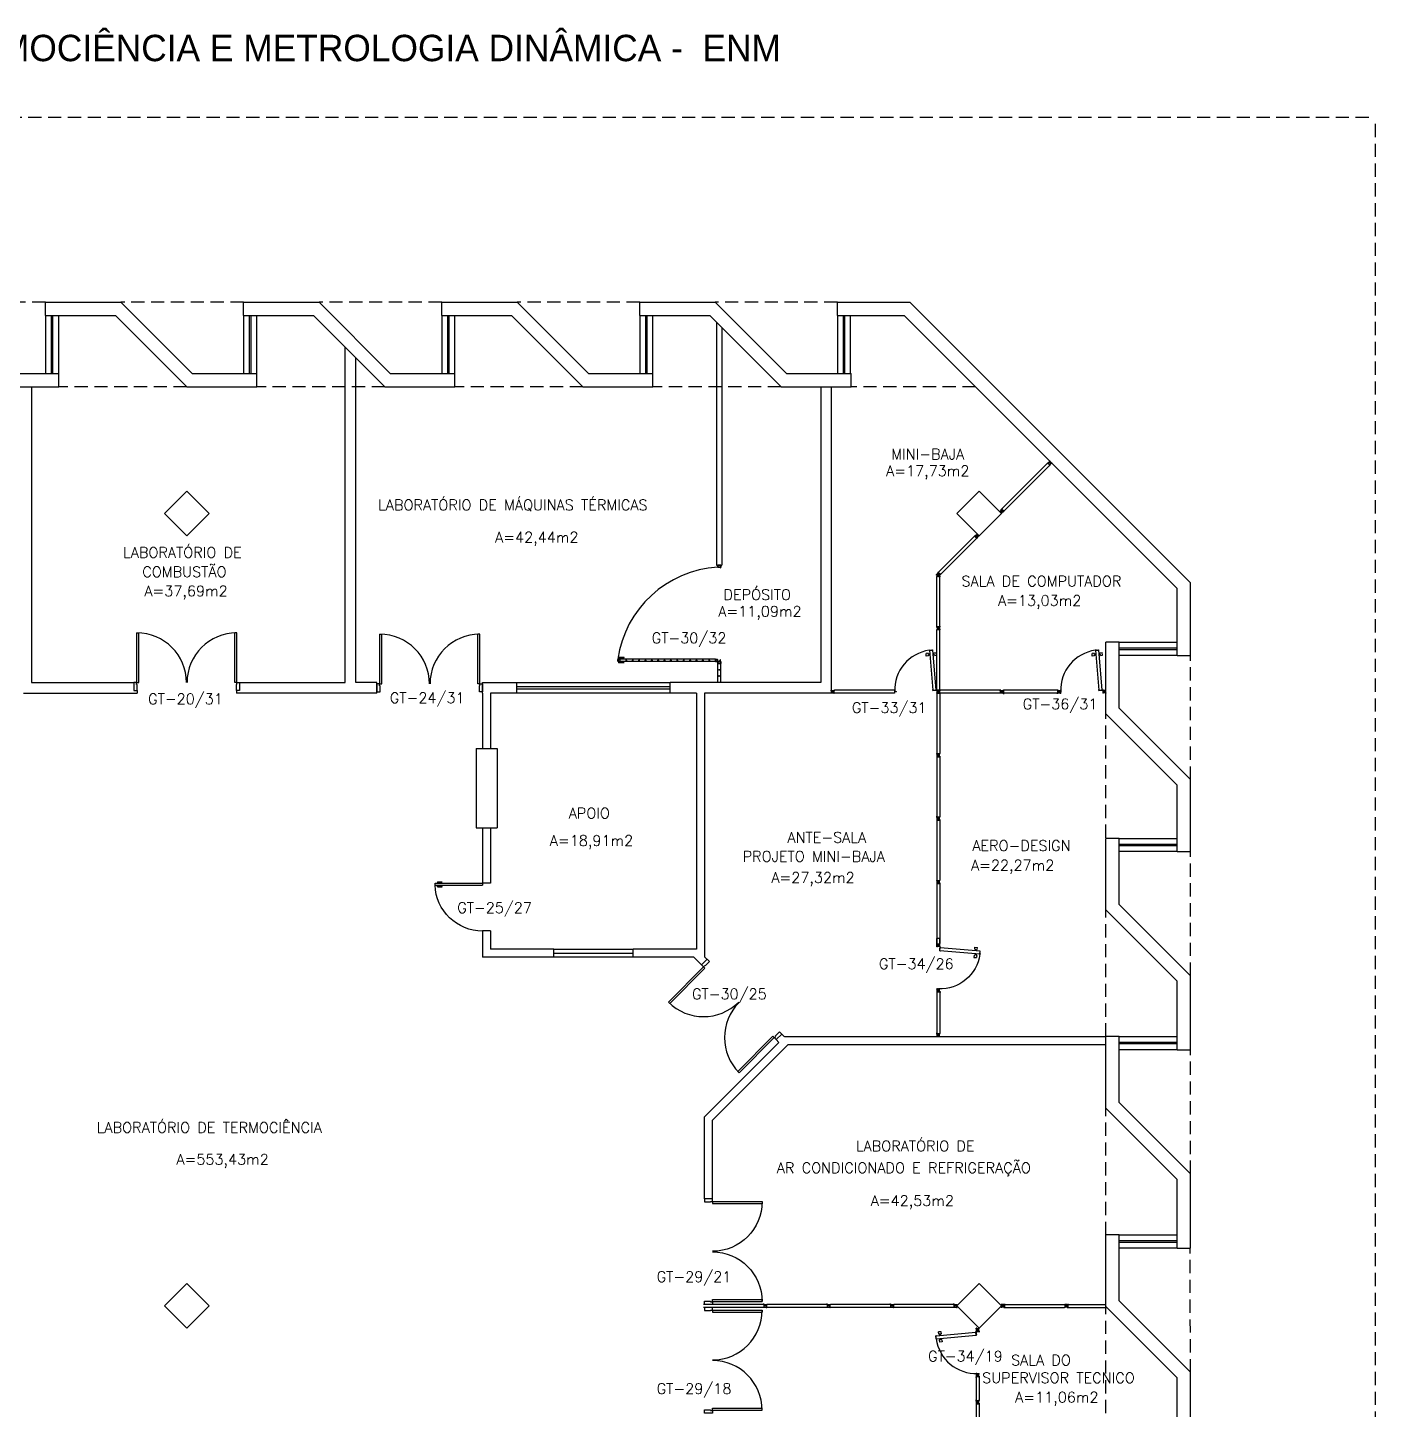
# Model space of a CAD drawing. Header units: centimetres. Extents: x -214 to 72, y 205 to 367.
# Drawn here: x 46.02 to 71.53, y 315.47 to 341.63 of the extents above; entities that cross this region are included whole.
import ezdxf

# ---------------------------------------------------------------- set-up
doc = ezdxf.new("R2010")
doc.units = ezdxf.units.CM
doc.header["$MEASUREMENT"] = 0
doc.linetypes.add('HIDDEN', pattern=[0.375, 0.25, -0.125])
doc.layers.get('0').update_dxf_attribs({"linetype": 'CONTINUOUS'})
for name, color, linetype in [('ALV', 2, 'CONTINUOUS'), ('AREA', 2, 'CONTINUOUS'), ('DIV', 2, 'CONTINUOUS'), ('ENDEREÇO NOVO', 2, 'CONTINUOUS'), ('ESQ', 1, 'CONTINUOUS'), ('esq-c', 1, 'CONTINUOUS'), ('ESTRUT', 3, 'CONTINUOUS'), ('MACANETA', 2, 'CONTINUOUS'), ('maçaneta', 1, 'CONTINUOUS'), ('mov', 1, 'CONTINUOUS'), ('PORTA', 1, 'CONTINUOUS'), ('porta-c', 1, 'CONTINUOUS'), ('porta-v', 2, 'CONTINUOUS'), ('PROJ', 1, 'HIDDEN'), ('PROJEÇÃO', 1, 'HIDDEN'), ('TEXTO', 2, 'CONTINUOUS'), ('USO', 2, 'CONTINUOUS')]:
    doc.layers.add(name, color=color, linetype=linetype)
doc.styles.add('UNB-100', font='simplex.shx', dxfattribs={"height": 0.2})

# ---------------------------------------------------------------- blocks, each defined once
blk = doc.blocks.new('PTDP')
at = {"color": 2}
for p, q in [((0.055, 1.015), (0.09, 1.015)), ((0.055, 0.075), (0.055, 1.015)), ((0.09, 0.075), (0.09, 1.015)), ((1.91, 0.075), (1.91, 1.015)), ((1.945, 1.015), (1.91, 1.015)), ((1.945, 0.075), (1.945, 1.015)), ((0.05, 0.075), (0, 0.075)), ((0, 0.075), (0, -0.075)), ((0.05, 0.04), (0.05, 0.075)), ((0.06, 0.04), (0.05, 0.04)), ((0.055, 0.075), (0.09, 0.075)), ((0.06, -0.075), (0.06, 0.04)), ((1.945, 0.075), (1.91, 0.075)), ((1.94, -0.075), (1.94, 0.04)), ((1.94, 0.04), (1.95, 0.04)), ((1.95, 0.04), (1.95, 0.075)), ((1.95, 0.075), (2, 0.075)), ((2, 0.075), (2, -0.075)), ((0, -0.075), (0.06, -0.075)), ((2, -0.075), (1.94, -0.075))]:
    blk.add_line(p, q, dxfattribs=at)
at = {"color": 1}
for centre, start, end in [((0.055, 0.075), 0, 90), ((1.945, 0.075), 90, 180)]:
    blk.add_arc(centre, 0.94, start, end, dxfattribs=at)
blk = doc.blocks.new('DOOR-90')
at = {"color": 1}
blk.add_arc((-0.02, 0), 0.9, 180, 268.0898, dxfattribs=at)
at = {"layer": 'MACANETA', "color": 1}
for p, q in [((-0.08, -0.855), (-0.08, -0.765)), ((-0.08, -0.765), (-0.075, -0.765)), ((-0.075, -0.855), (-0.075, -0.765)), ((0.01, -0.855), (0.01, -0.765)), ((0.015, -0.765), (0.01, -0.765)), ((0.015, -0.855), (0.015, -0.765)), ((-0.08, -0.855), (-0.053, -0.855)), ((-0.075, -0.835), (-0.053, -0.835)), ((-0.053, -0.828), (-0.05, -0.828)), ((-0.053, -0.863), (-0.053, -0.828)), ((-0.053, -0.863), (-0.05, -0.863)), ((-0.012, -0.828), (-0.015, -0.828)), ((-0.012, -0.863), (-0.015, -0.863)), ((-0.012, -0.863), (-0.012, -0.828)), ((0.01, -0.835), (-0.012, -0.835)), ((0.015, -0.855), (-0.012, -0.855))]:
    blk.add_line(p, q, dxfattribs=at)
at = {"layer": 'PORTA', "color": 2}
for p, q in [((-0.05, -0.9), (-0.05, 0)), ((-0.015, -0.9), (-0.015, 0)), ((-0.05, -0.9), (-0.015, -0.9))]:
    blk.add_line(p, q, dxfattribs=at)
at = {"layer": 'PORTA'}
blk.add_line((-0.015, 0), (-0.05, 0), dxfattribs=at)
blk = doc.blocks.new('DIV12')
for p, q in [((-0.005, 0), (0.005, 0)), ((0, -0.005), (0, 0.005)), ((0.024, 0.018), (0.028, 0.018)), ((0.024, 0.018), (0.024, 0.016)), ((0.024, 0.016), (0.028, 0.016)), ((0.028, 0.03), (0.043, 0.03)), ((0.028, 0.018), (0.028, 0.03)), ((0.028, -0.017), (0.028, 0.016)), ((0.03, 0.028), (1.169, 0.028)), ((0.03, -0.029), (0.03, 0.028)), ((0.043, 0.03), (0.043, 0.028)), ((0.024, -0.017), (0.028, -0.017)), ((0.024, -0.017), (0.024, -0.019)), ((0.024, -0.019), (0.028, -0.019)), ((0.028, -0.031), (0.028, -0.019)), ((0.028, -0.031), (0.043, -0.031)), ((0.03, -0.029), (1.169, -0.029)), ((0.043, -0.029), (0.043, -0.031))]:
    blk.add_line(p, q)
blk = doc.blocks.new('MTDIV')
for p, q in [((-0.0285, 0.0185), (-0.0285, 0.0285)), ((-0.0185, 0.0285), (-0.0285, 0.0285)), ((-0.0265, 0.0185), (-0.0285, 0.0185)), ((-0.0265, 0.0235), (-0.0265, 0.0265)), ((-0.0265, 0.0265), (-0.0185, 0.0265)), ((-0.0265, 0.0235), (0.0265, 0.0235)), ((-0.0215, 0.0235), (-0.0265, 0.0235)), ((-0.0265, 0.0185), (-0.0265, 0.0215)), ((-0.0265, 0.0215), (-0.0235, 0.0215)), ((-0.0235, 0.0215), (-0.0235, -0.0215)), ((-0.0215, 0.0235), (-0.0215, 0.0215)), ((-0.0215, 0.0215), (0.0215, 0.0215)), ((-0.0215, 0.0195), (0.0195, 0.0195)), ((-0.0215, 0.0195), (-0.0215, -0.0195)), ((-0.0185, 0.0265), (-0.0185, 0.0285)), ((-0.0049, 0), (0.0049, 0)), ((0, -0.0049), (0, 0.0049)), ((0.0195, 0.0095), (0.0115, 0.0095)), ((0.0115, 0.0095), (0.0115, 0.0075)), ((0.0215, 0.0075), (0.0115, 0.0075)), ((0.0135, 0.0075), (0.0135, 0.0055)), ((0.0215, 0.0055), (0.0135, 0.0055)), ((0.0185, 0.0265), (0.0185, 0.0285)), ((0.0185, 0.0285), (0.0285, 0.0285)), ((0.0185, 0.0265), (0.0265, 0.0265)), ((0.0195, 0.0195), (0.0195, 0.0095)), ((0.0215, 0.0235), (0.0215, 0.0075)), ((0.0215, 0.0235), (0.0265, 0.0235)), ((0.0215, 0.0055), (0.0215, -0.0055)), ((0.0235, 0.0215), (0.0235, -0.0215)), ((0.0265, 0.0215), (0.0235, 0.0215)), ((0.0265, 0.0235), (0.0265, 0.0265)), ((0.0265, 0.0185), (0.0265, 0.0215)), ((0.0265, 0.0185), (0.0285, 0.0185)), ((0.0285, 0.0185), (0.0285, 0.0285)), ((-0.0285, -0.0185), (-0.0285, -0.0285)), ((-0.0285, -0.0185), (-0.0265, -0.0185)), ((-0.0185, -0.0285), (-0.0285, -0.0285)), ((-0.0265, -0.0185), (-0.0265, -0.0215)), ((-0.0265, -0.0215), (-0.0235, -0.0215)), ((0.0265, -0.0235), (-0.0265, -0.0235)), ((-0.0265, -0.0235), (-0.0265, -0.0265)), ((-0.0215, -0.0235), (-0.0265, -0.0235)), ((-0.0185, -0.0265), (-0.0265, -0.0265)), ((-0.0215, -0.0195), (0.0195, -0.0195)), ((-0.0215, -0.0215), (0.0215, -0.0215)), ((-0.0215, -0.0215), (-0.0215, -0.0235)), ((-0.0185, -0.0265), (-0.0185, -0.0285)), ((0.0215, -0.0075), (0.0115, -0.0075)), ((0.0115, -0.0075), (0.0115, -0.0095)), ((0.0195, -0.0095), (0.0115, -0.0095)), ((0.0215, -0.0055), (0.0135, -0.0055)), ((0.0135, -0.0055), (0.0135, -0.0075)), ((0.0185, -0.0265), (0.0185, -0.0285)), ((0.0265, -0.0265), (0.0185, -0.0265)), ((0.0185, -0.0285), (0.0285, -0.0285)), ((0.0195, -0.0095), (0.0195, -0.0195)), ((0.0215, -0.0075), (0.0215, -0.0235)), ((0.0215, -0.0235), (0.0265, -0.0235)), ((0.0265, -0.0215), (0.0235, -0.0215)), ((0.0265, -0.0185), (0.0265, -0.0215)), ((0.0285, -0.0185), (0.0265, -0.0185)), ((0.0265, -0.0235), (0.0265, -0.0265)), ((0.0285, -0.0185), (0.0285, -0.0285))]:
    blk.add_line(p, q)
blk = doc.blocks.new('PLXD')
at = {"color": 2}
for p, q in [((-0.172, 0.786), (-0.161, 0.787)), ((-0.172, 0.786), (-0.171, 0.772)), ((-0.17, 0.784), (-0.114, 0.789)), ((-0.159, 0.792), (-0.161, 0.792)), ((-0.161, 0.792), (-0.161, 0.787)), ((-0.159, 0.792), (-0.159, 0.787)), ((-0.159, 0.787), (-0.126, 0.79)), ((-0.124, 0.795), (-0.126, 0.795)), ((-0.126, 0.795), (-0.126, 0.79)), ((-0.124, 0.795), (-0.124, 0.79)), ((-0.124, 0.79), (-0.112, 0.791)), ((-0.114, 0.789), (-0.046, 0.033)), ((-0.112, 0.791), (-0.11, 0.777)), ((-0.169, 0.772), (-0.171, 0.772)), ((-0.17, 0.784), (-0.103, 0.028)), ((-0.11, 0.777), (-0.112, 0.777)), ((-0.105, 0.026), (-0.106, 0.04)), ((-0.104, 0.04), (-0.106, 0.04)), ((-0.105, 0.026), (-0.093, 0.027)), ((-0.103, 0.028), (-0.046, 0.033)), ((-0.092, 0.022), (-0.093, 0.027)), ((-0.09, 0.022), (-0.092, 0.022)), ((-0.091, 0.027), (-0.058, 0.03)), ((-0.09, 0.022), (-0.091, 0.027)), ((-0.057, 0.025), (-0.058, 0.03)), ((-0.055, 0.025), (-0.057, 0.025)), ((-0.056, 0.03), (-0.044, 0.031)), ((-0.055, 0.025), (-0.056, 0.03)), ((-0.045, 0.045), (-0.047, 0.045)), ((-0.044, 0.031), (-0.045, 0.045)), ((-0.008, 0), (0.006, 0)), ((0, 0.007), (0, -0.006))]:
    blk.add_line(p, q, dxfattribs=at)
at = {"color": 1}
for p, q in [((-0.194, 0.727), (-0.233, 0.723)), ((-0.229, 0.673), (-0.233, 0.723)), ((-0.189, 0.677), (-0.229, 0.673)), ((-0.192, 0.712), (-0.194, 0.727)), ((-0.164, 0.714), (-0.192, 0.712)), ((-0.162, 0.694), (-0.19, 0.692)), ((-0.189, 0.677), (-0.19, 0.692)), ((-0.107, 0.719), (-0.079, 0.722)), ((-0.106, 0.7), (-0.077, 0.702)), ((-0.08, 0.737), (-0.041, 0.74)), ((-0.079, 0.722), (-0.08, 0.737)), ((-0.076, 0.687), (-0.077, 0.702)), ((-0.076, 0.687), (-0.036, 0.691)), ((-0.036, 0.691), (-0.041, 0.74))]:
    blk.add_line(p, q, dxfattribs=at)
blk.add_arc((-0.064, 0.029), 0.764, 98.125, 182.1419, dxfattribs=at)

msp = doc.modelspace()

# ---------------------------------------------------------------- linework, layer by layer
msp.add_line((59.139, 329.231), (59.079, 329.231))
at = {"layer": 'ALV'}
for p, q in [((46.354, 336.431), (47.782, 336.431)), ((46.354, 336.181), (46.354, 336.431)), ((49.132, 335.081), (47.782, 336.431)), ((50.104, 336.181), (50.104, 336.431)), ((50.104, 336.431), (51.532, 336.431)), ((52.882, 335.081), (51.532, 336.431)), ((53.854, 336.181), (53.854, 336.431)), ((53.854, 336.431), (55.282, 336.431)), ((56.632, 335.081), (55.282, 336.431)), ((57.604, 336.181), (57.604, 336.431)), ((57.604, 336.431), (59.032, 336.431)), ((60.382, 335.081), (59.032, 336.431)), ((61.344, 336.181), (61.344, 336.431)), ((61.344, 336.431), (62.716, 336.431)), ((68.029, 331.117), (62.716, 336.431)), ((46.354, 336.181), (47.679, 336.181)), ((49.029, 334.831), (47.679, 336.181)), ((50.104, 336.181), (51.429, 336.181)), ((52.779, 334.831), (51.429, 336.181)), ((53.854, 336.181), (55.179, 336.181)), ((56.529, 334.831), (55.179, 336.181)), ((57.604, 336.181), (58.929, 336.181)), ((60.279, 334.831), (58.929, 336.181)), ((61.344, 336.181), (62.612, 336.181)), ((61.344, 336.181), (61.344, 335.081)), ((61.459, 335.081), (61.459, 336.181)), ((61.479, 336.181), (61.479, 335.081)), ((61.594, 335.081), (61.594, 336.181)), ((67.779, 331.014), (62.612, 336.181)), ((59.059, 336.051), (59.059, 331.451)), ((59.159, 335.951), (59.159, 331.451)), ((52.029, 329.231), (52.029, 335.581)), ((52.229, 329.231), (52.229, 335.381)), ((45.382, 335.081), (46.604, 335.081)), ((46.604, 334.831), (46.604, 335.081)), ((49.132, 335.081), (50.354, 335.081)), ((50.354, 334.831), (50.354, 335.081)), ((52.882, 335.081), (54.104, 335.081)), ((54.104, 334.831), (54.104, 335.081)), ((56.632, 335.081), (57.854, 335.081)), ((57.854, 334.831), (57.854, 335.081)), ((60.382, 335.081), (61.604, 335.081)), ((61.604, 334.831), (61.604, 335.081)), ((45.279, 334.831), (46.604, 334.831)), ((46.091, 334.831), (46.091, 329.231)), ((49.029, 334.831), (50.354, 334.831)), ((52.779, 334.831), (54.104, 334.831)), ((56.529, 334.831), (57.854, 334.831)), ((60.279, 334.831), (61.604, 334.831)), ((59.059, 331.451), (59.159, 331.451)), ((67.779, 329.744), (67.779, 331.014)), ((68.029, 329.744), (68.029, 331.117)), ((66.679, 329.995), (66.429, 329.995)), ((66.679, 328.744), (66.679, 329.995)), ((67.779, 329.744), (68.029, 329.744)), ((46.091, 329.231), (48.029, 329.231)), ((48.089, 329.081), (48.089, 329.031)), ((49.969, 329.081), (49.969, 329.031)), ((50.029, 329.231), (52.029, 329.231)), ((52.629, 329.231), (52.229, 329.231)), ((52.629, 329.031), (52.629, 329.231)), ((54.629, 329.031), (54.629, 329.231)), ((54.629, 329.231), (55.279, 329.231)), ((55.279, 329.031), (55.279, 329.231)), ((58.179, 329.031), (58.179, 329.231)), ((45.941, 329.031), (48.089, 329.031)), ((52.629, 329.031), (49.969, 329.031)), ((54.629, 329.031), (54.629, 327.981)), ((55.279, 329.031), (54.779, 329.031)), ((54.779, 329.031), (54.779, 327.981)), ((58.679, 329.031), (58.179, 329.031)), ((58.679, 329.031), (58.679, 327.981)), ((58.829, 329.031), (58.829, 327.981)), ((66.429, 328.641), (67.779, 327.291)), ((66.679, 328.744), (68.029, 327.394)), ((54.504, 327.981), (54.904, 327.981)), ((54.504, 327.981), (54.504, 326.481)), ((54.904, 327.981), (54.904, 326.481)), ((58.679, 327.981), (58.679, 325.431)), ((58.829, 327.981), (58.829, 325.431)), ((67.779, 326.03), (67.779, 327.291)), ((68.029, 326.03), (68.029, 327.394)), ((54.504, 326.481), (54.904, 326.481)), ((54.629, 326.481), (54.629, 325.431)), ((54.779, 326.481), (54.779, 325.431)), ((66.679, 326.281), (66.429, 326.281)), ((66.429, 324.927), (66.429, 326.281)), ((66.679, 326.28), (66.429, 326.28)), ((66.679, 325.03), (66.679, 326.281)), ((67.779, 326.03), (68.029, 326.03)), ((54.779, 325.431), (54.629, 325.431)), ((66.429, 324.927), (67.779, 323.577)), ((66.679, 325.03), (68.029, 323.68)), ((54.779, 324.531), (54.629, 324.531)), ((54.629, 324.531), (54.629, 324.031)), ((54.779, 324.531), (54.779, 324.181)), ((58.679, 324.531), (58.679, 324.181)), ((58.829, 324.531), (58.829, 324.031)), ((55.979, 324.181), (54.779, 324.181)), ((55.979, 324.031), (55.979, 324.181)), ((58.679, 324.181), (57.479, 324.181)), ((57.479, 324.031), (57.479, 324.181)), ((55.979, 324.031), (54.629, 324.031)), ((58.626, 324.031), (57.479, 324.031)), ((58.772, 323.885), (58.626, 324.031)), ((58.878, 323.991), (58.829, 324.04)), ((67.779, 322.28), (67.779, 323.577)), ((68.029, 322.28), (68.029, 323.68)), ((60.293, 322.577), (60.186, 322.471)), ((60.344, 322.525), (60.293, 322.577)), ((60.344, 322.525), (60.349, 322.53)), ((60.349, 322.53), (66.429, 322.53)), ((66.679, 322.53), (66.429, 322.53)), ((66.429, 321.176), (66.429, 322.53)), ((66.679, 322.53), (66.429, 322.53)), ((66.679, 321.28), (66.679, 322.53)), ((58.83, 321.011), (60.238, 322.419)), ((58.98, 320.949), (60.411, 322.38)), ((60.186, 322.471), (60.238, 322.419)), ((60.411, 322.38), (66.429, 322.38)), ((67.779, 322.28), (68.029, 322.28)), ((66.679, 321.28), (68.029, 319.93)), ((58.83, 319.459), (58.83, 321.011)), ((58.98, 319.459), (58.98, 320.949)), ((66.429, 321.176), (67.779, 319.826)), ((68.029, 318.525), (68.029, 319.93)), ((67.779, 318.525), (67.779, 319.826)), ((66.679, 318.775), (66.429, 318.775)), ((66.429, 317.421), (66.429, 318.775)), ((66.679, 318.775), (66.429, 318.775)), ((66.679, 317.525), (66.679, 318.775)), ((67.779, 318.525), (68.029, 318.525)), ((67.783, 318.525), (68.021, 318.525)), ((66.429, 317.421), (67.779, 316.071)), ((66.679, 317.525), (68.029, 316.175)), ((67.779, 314.775), (67.779, 316.071)), ((68.029, 314.775), (68.029, 316.175))]:
    msp.add_line(p, q, dxfattribs=at)
for points in [[(61.029, 334.831), (61.029, 329.231), (58.179, 329.231)], [(61.229, 334.831), (61.229, 329.031), (58.829, 329.031)], [(58.679, 325.431), (58.679, 324.531)], [(58.829, 325.431), (58.829, 324.531)]]:
    msp.add_lwpolyline(points, dxfattribs=at)
at = {"layer": 'DIV'}
for p, q in [((64.454, 332.513), (65.325, 333.384)), ((64.495, 332.472), (65.366, 333.344)), ((65.325, 333.387), (65.315, 333.377)), ((65.315, 333.377), (65.317, 333.375)), ((65.334, 333.378), (65.325, 333.387)), ((65.366, 333.344), (65.325, 333.384)), ((65.337, 333.382), (65.334, 333.378)), ((65.339, 333.38), (65.335, 333.377)), ((65.359, 333.354), (65.335, 333.377)), ((65.337, 333.382), (65.339, 333.38)), ((65.357, 333.335), (65.358, 333.333)), ((65.369, 333.344), (65.358, 333.333)), ((65.362, 333.357), (65.359, 333.354)), ((65.364, 333.356), (65.36, 333.352)), ((65.369, 333.344), (65.36, 333.352)), ((65.362, 333.357), (65.364, 333.356)), ((65.364, 333.382), (65.371, 333.389)), ((65.371, 333.382), (65.364, 333.389)), ((64.456, 332.467), (64.449, 332.475)), ((64.449, 332.467), (64.456, 332.475)), ((64.451, 332.513), (64.462, 332.523)), ((64.46, 332.504), (64.451, 332.513)), ((64.495, 332.472), (64.454, 332.513)), ((64.456, 332.501), (64.46, 332.504)), ((64.456, 332.501), (64.458, 332.499)), ((64.458, 332.499), (64.461, 332.503)), ((64.485, 332.48), (64.461, 332.503)), ((64.462, 332.523), (64.463, 332.522)), ((64.481, 332.476), (64.485, 332.48)), ((64.481, 332.476), (64.483, 332.475)), ((64.483, 332.475), (64.486, 332.478)), ((64.495, 332.47), (64.486, 332.478)), ((64.495, 332.47), (64.505, 332.48)), ((64.503, 332.481), (64.505, 332.48)), ((63.947, 332.005), (63.255, 331.313)), ((63.987, 331.965), (63.295, 331.273)), ((63.947, 332.008), (63.937, 331.998)), ((63.937, 331.998), (63.938, 331.997)), ((63.955, 332), (63.947, 332.008)), ((63.987, 331.965), (63.947, 332.005)), ((63.959, 332.003), (63.955, 332)), ((63.96, 332.002), (63.957, 331.998)), ((63.98, 331.975), (63.957, 331.998)), ((63.959, 332.003), (63.96, 332.002)), ((63.978, 331.956), (63.98, 331.955)), ((63.984, 331.978), (63.98, 331.975)), ((63.99, 331.965), (63.98, 331.955)), ((63.985, 331.977), (63.981, 331.973)), ((63.99, 331.965), (63.981, 331.973)), ((63.984, 331.978), (63.985, 331.977)), ((63.992, 332.003), (63.985, 332.01)), ((63.992, 332.01), (63.985, 332.003)), ((63.225, 331.243), (63.225, 331.229)), ((63.237, 331.243), (63.225, 331.243)), ((63.225, 331.229), (63.227, 331.229)), ((63.229, 330.288), (63.227, 331.241)), ((63.284, 331.241), (63.227, 331.241)), ((63.237, 331.248), (63.237, 331.243)), ((63.237, 331.248), (63.239, 331.248)), ((63.237, 331.245), (63.237, 331.243)), ((63.239, 331.248), (63.239, 331.243)), ((63.272, 331.243), (63.239, 331.243)), ((63.257, 331.275), (63.25, 331.268)), ((63.257, 331.268), (63.25, 331.275)), ((63.261, 331.272), (63.251, 331.272)), ((63.252, 331.313), (63.262, 331.324)), ((63.261, 331.305), (63.252, 331.313)), ((63.295, 331.273), (63.255, 331.313)), ((63.256, 331.267), (63.256, 331.277)), ((63.257, 331.301), (63.261, 331.305)), ((63.257, 331.301), (63.258, 331.3)), ((63.258, 331.3), (63.262, 331.303)), ((63.262, 331.324), (63.264, 331.322)), ((63.285, 331.28), (63.262, 331.303)), ((63.272, 331.248), (63.272, 331.243)), ((63.272, 331.248), (63.274, 331.248)), ((63.274, 331.248), (63.274, 331.243)), ((63.286, 331.243), (63.274, 331.243)), ((63.282, 331.277), (63.285, 331.28)), ((63.282, 331.277), (63.283, 331.275)), ((63.283, 331.275), (63.287, 331.279)), ((63.286, 330.288), (63.284, 331.241)), ((63.284, 331.229), (63.286, 331.229)), ((63.286, 331.243), (63.286, 331.229)), ((63.295, 331.27), (63.287, 331.279)), ((63.295, 331.27), (63.305, 331.28)), ((63.304, 331.282), (63.305, 331.28)), ((63.227, 330.3), (63.229, 330.3)), ((63.227, 330.286), (63.227, 330.3)), ((63.239, 330.286), (63.227, 330.286)), ((63.286, 330.288), (63.229, 330.288)), ((63.239, 330.281), (63.239, 330.286)), ((63.239, 330.281), (63.241, 330.281)), ((63.241, 330.281), (63.241, 330.286)), ((63.274, 330.286), (63.241, 330.286)), ((63.262, 330.257), (63.252, 330.257)), ((63.257, 330.252), (63.257, 330.262)), ((63.274, 330.281), (63.274, 330.286)), ((63.274, 330.281), (63.276, 330.281)), ((63.276, 330.281), (63.276, 330.286)), ((63.288, 330.286), (63.276, 330.286)), ((63.286, 330.3), (63.288, 330.3)), ((63.288, 330.286), (63.288, 330.3)), ((66.429, 328.641), (66.429, 329.995)), ((64.481, 329.075), (64.486, 329.075)), ((64.481, 329.073), (64.481, 329.075)), ((64.481, 329.073), (64.486, 329.073)), ((64.486, 329.087), (64.5, 329.087)), ((64.486, 329.087), (64.486, 329.075)), ((64.486, 329.073), (64.486, 329.04)), ((65.514, 329.085), (64.488, 329.085)), ((64.488, 329.085), (64.488, 329.028)), ((64.5, 329.085), (64.5, 329.087)), ((65.501, 329.085), (65.501, 329.087)), ((65.516, 329.087), (65.501, 329.087)), ((65.514, 329.085), (65.514, 329.028)), ((65.516, 329.087), (65.516, 329.075)), ((65.521, 329.075), (65.516, 329.075)), ((65.516, 329.073), (65.516, 329.04)), ((65.521, 329.073), (65.516, 329.073)), ((65.521, 329.073), (65.521, 329.075)), ((65.549, 329.057), (65.539, 329.057)), ((65.544, 329.062), (65.544, 329.052)), ((64.481, 329.04), (64.486, 329.04)), ((64.481, 329.038), (64.481, 329.04)), ((64.481, 329.038), (64.486, 329.038)), ((64.486, 329.038), (64.486, 329.026)), ((64.486, 329.026), (64.5, 329.026)), ((65.514, 329.028), (64.488, 329.028)), ((64.5, 329.026), (64.5, 329.028)), ((65.501, 329.026), (65.501, 329.028)), ((65.516, 329.026), (65.501, 329.026)), ((65.521, 329.04), (65.516, 329.04)), ((65.516, 329.038), (65.516, 329.026)), ((65.521, 329.038), (65.516, 329.038)), ((65.521, 329.038), (65.521, 329.04)), ((63.227, 326.686), (63.227, 326.7)), ((63.229, 326.7), (63.227, 326.7)), ((63.288, 326.7), (63.286, 326.7)), ((63.288, 326.686), (63.288, 326.7)), ((63.227, 326.686), (63.239, 326.686)), ((63.229, 326.688), (63.286, 326.688)), ((63.239, 326.681), (63.239, 326.686)), ((63.241, 326.681), (63.239, 326.681)), ((63.241, 326.681), (63.241, 326.686)), ((63.241, 326.686), (63.274, 326.686)), ((63.252, 326.657), (63.262, 326.657)), ((63.257, 326.662), (63.257, 326.652)), ((63.274, 326.681), (63.274, 326.686)), ((63.276, 326.681), (63.274, 326.681)), ((63.276, 326.681), (63.276, 326.686)), ((63.276, 326.686), (63.288, 326.686)), ((63.229, 324.229), (63.229, 324.386)), ((63.286, 324.386), (63.229, 324.386)), ((63.286, 324.229), (63.286, 324.386)), ((63.227, 323.378), (63.227, 323.363)), ((63.227, 323.378), (63.239, 323.378)), ((63.229, 323.363), (63.227, 323.363)), ((63.229, 323.376), (63.229, 322.589)), ((63.229, 323.376), (63.286, 323.376)), ((63.239, 323.383), (63.239, 323.378)), ((63.241, 323.383), (63.239, 323.383)), ((63.241, 323.383), (63.241, 323.378)), ((63.241, 323.378), (63.274, 323.378)), ((63.252, 323.406), (63.262, 323.406)), ((63.257, 323.411), (63.257, 323.401)), ((63.274, 323.383), (63.274, 323.378)), ((63.276, 323.383), (63.274, 323.383)), ((63.276, 323.383), (63.276, 323.378)), ((63.276, 323.378), (63.288, 323.378)), ((63.286, 323.376), (63.286, 322.589)), ((63.288, 323.363), (63.286, 323.363)), ((63.288, 323.378), (63.288, 323.363)), ((63.229, 322.601), (63.227, 322.601)), ((63.227, 322.587), (63.227, 322.601)), ((63.227, 322.587), (63.239, 322.587)), ((63.229, 322.589), (63.286, 322.589)), ((63.239, 322.582), (63.239, 322.587)), ((63.241, 322.582), (63.239, 322.582)), ((63.241, 322.587), (63.274, 322.587)), ((63.241, 322.582), (63.241, 322.587)), ((63.252, 322.558), (63.262, 322.558)), ((63.257, 322.563), (63.257, 322.553)), ((63.274, 322.582), (63.274, 322.587)), ((63.276, 322.582), (63.274, 322.582)), ((63.276, 322.587), (63.288, 322.587)), ((63.276, 322.582), (63.276, 322.587)), ((63.288, 322.601), (63.286, 322.601)), ((63.288, 322.587), (63.288, 322.601)), ((65.671, 317.431), (65.681, 317.431)), ((65.676, 317.436), (65.676, 317.426)), ((65.7, 317.449), (65.705, 317.449)), ((65.7, 317.447), (65.7, 317.449)), ((65.7, 317.447), (65.705, 317.447)), ((65.7, 317.414), (65.705, 317.414)), ((65.7, 317.412), (65.7, 317.414)), ((65.7, 317.412), (65.705, 317.412)), ((65.705, 317.461), (65.719, 317.461)), ((65.705, 317.461), (65.705, 317.449)), ((65.705, 317.447), (65.705, 317.414)), ((65.705, 317.412), (65.705, 317.4)), ((65.705, 317.4), (65.719, 317.4)), ((65.707, 317.459), (66.429, 317.459)), ((65.707, 317.459), (65.707, 317.402)), ((65.707, 317.402), (66.448, 317.402)), ((65.719, 317.459), (65.719, 317.461)), ((65.719, 317.4), (65.719, 317.402)), ((63.97, 316.95), (63.97, 316.935)), ((63.97, 316.95), (63.982, 316.95)), ((63.972, 316.935), (63.97, 316.935)), ((63.972, 316.948), (63.972, 316.873)), ((63.972, 316.948), (64.029, 316.948)), ((63.982, 316.955), (63.982, 316.95)), ((63.984, 316.955), (63.982, 316.955)), ((63.984, 316.955), (63.984, 316.95)), ((63.984, 316.95), (64.017, 316.95)), ((63.996, 316.978), (64.006, 316.978)), ((64.001, 316.973), (64.001, 316.983)), ((64.017, 316.955), (64.017, 316.95)), ((64.019, 316.955), (64.017, 316.955)), ((64.019, 316.955), (64.019, 316.95)), ((64.019, 316.95), (64.031, 316.95)), ((64.029, 316.948), (64.029, 316.935)), ((64.031, 316.935), (64.029, 316.935)), ((64.031, 316.95), (64.031, 316.935)), ((63.97, 316.092), (63.97, 316.078)), ((63.97, 316.092), (63.982, 316.092)), ((63.97, 316.078), (63.972, 316.078)), ((63.972, 316.078), (63.972, 316.09)), ((64.029, 316.09), (63.972, 316.09)), ((63.972, 316.09), (63.972, 315.64)), ((63.982, 316.097), (63.982, 316.092)), ((63.982, 316.097), (63.984, 316.097)), ((63.984, 316.097), (63.984, 316.092)), ((64.017, 316.092), (63.984, 316.092)), ((64.006, 316.121), (63.995, 316.121)), ((64.001, 316.116), (64.001, 316.126)), ((64.017, 316.097), (64.017, 316.092)), ((64.017, 316.097), (64.019, 316.097)), ((64.019, 316.097), (64.019, 316.092)), ((64.031, 316.092), (64.019, 316.092)), ((64.029, 316.078), (64.029, 316.09)), ((64.029, 316.09), (64.029, 315.64)), ((64.029, 316.078), (64.031, 316.078)), ((64.031, 316.092), (64.031, 316.078)), ((63.972, 315.652), (63.97, 315.652)), ((63.97, 315.638), (63.97, 315.652)), ((63.97, 315.638), (63.982, 315.638)), ((63.972, 315.652), (63.972, 315.64)), ((63.972, 315.64), (64.029, 315.64)), ((63.982, 315.633), (63.982, 315.638)), ((63.984, 315.633), (63.982, 315.633)), ((63.984, 315.638), (64.017, 315.638)), ((63.984, 315.633), (63.984, 315.638)), ((63.995, 315.609), (64.005, 315.609)), ((64, 315.614), (64, 315.604)), ((64.017, 315.633), (64.017, 315.638)), ((64.019, 315.633), (64.017, 315.633)), ((64.019, 315.638), (64.031, 315.638)), ((64.019, 315.633), (64.019, 315.638)), ((64.031, 315.652), (64.029, 315.652)), ((64.029, 315.652), (64.029, 315.64)), ((64.031, 315.638), (64.031, 315.652))]:
    msp.add_line(p, q, dxfattribs=at)
msp.add_lwpolyline([(64.029, 317.007), (64.453, 317.431), (64.029, 317.855), (63.605, 317.431)], close=True, dxfattribs=at)
at = {"layer": 'ESQ'}
for p, q in [((46.354, 336.181), (46.354, 335.081)), ((46.469, 335.081), (46.469, 336.181)), ((46.489, 336.181), (46.489, 335.081)), ((46.604, 335.081), (46.604, 336.181)), ((50.104, 336.181), (50.104, 335.081)), ((50.219, 335.081), (50.219, 336.181)), ((50.239, 336.181), (50.239, 335.081)), ((50.354, 335.081), (50.354, 336.181)), ((53.854, 336.181), (53.854, 335.081)), ((53.969, 335.081), (53.969, 336.181)), ((53.989, 336.181), (53.989, 335.081)), ((54.104, 335.081), (54.104, 336.181)), ((57.604, 336.181), (57.604, 335.081)), ((57.719, 335.081), (57.719, 336.181)), ((57.739, 336.181), (57.739, 335.081)), ((57.854, 335.081), (57.854, 336.181)), ((66.679, 329.994), (67.779, 329.994)), ((67.779, 329.879), (66.679, 329.879)), ((66.679, 329.859), (67.779, 329.859)), ((67.779, 329.744), (66.679, 329.744)), ((55.279, 329.231), (58.179, 329.231)), ((55.279, 329.156), (58.179, 329.156)), ((58.179, 329.106), (55.279, 329.106)), ((58.179, 329.031), (55.279, 329.031)), ((66.679, 326.28), (67.779, 326.28)), ((67.779, 326.165), (66.679, 326.165)), ((66.679, 326.145), (67.779, 326.145)), ((67.779, 326.03), (66.679, 326.03)), ((55.979, 324.181), (57.479, 324.181)), ((55.979, 324.106), (57.479, 324.106)), ((57.479, 324.031), (55.979, 324.031)), ((66.679, 322.53), (67.779, 322.53)), ((67.779, 322.415), (66.679, 322.415)), ((66.679, 322.395), (67.779, 322.395)), ((67.779, 322.28), (66.679, 322.28)), ((66.679, 318.775), (67.779, 318.775)), ((67.779, 318.66), (66.679, 318.66)), ((66.679, 318.64), (67.779, 318.64)), ((67.779, 318.525), (66.679, 318.525))]:
    msp.add_line(p, q, dxfattribs=at)
at = {"layer": 'esq-c'}
for p, q in [((59.079, 331.448), (59.079, 331.413)), ((59.08, 331.413), (59.08, 331.448)), ((59.137, 331.451), (59.081, 331.451)), ((59.081, 331.449), (59.137, 331.449)), ((59.081, 331.412), (59.127, 331.412)), ((59.127, 331.411), (59.081, 331.411)), ((59.127, 331.401), (59.127, 331.41)), ((59.129, 331.41), (59.129, 331.401)), ((59.13, 331.41), (59.13, 331.401)), ((59.131, 331.412), (59.137, 331.412)), ((59.137, 331.411), (59.131, 331.411)), ((59.137, 331.413), (59.137, 331.448)), ((59.139, 331.448), (59.139, 331.413)), ((57.19, 329.634), (57.19, 329.669)), ((57.192, 329.669), (57.192, 329.634)), ((57.228, 329.672), (57.193, 329.672)), ((57.193, 329.67), (57.228, 329.67)), ((57.193, 329.633), (57.228, 329.633)), ((57.228, 329.632), (57.193, 329.632)), ((57.229, 329.669), (57.229, 329.634)), ((57.23, 329.634), (57.23, 329.669)), ((59.038, 329.634), (59.038, 329.669)), ((59.04, 329.672), (59.076, 329.672)), ((59.076, 329.67), (59.04, 329.67)), ((59.04, 329.669), (59.04, 329.634)), ((59.076, 329.633), (59.04, 329.633)), ((59.04, 329.632), (59.076, 329.632)), ((59.077, 329.669), (59.077, 329.634)), ((59.078, 329.634), (59.078, 329.669)), ((59.079, 329.593), (59.079, 329.628)), ((59.08, 329.628), (59.08, 329.593)), ((59.118, 329.631), (59.081, 329.631)), ((59.081, 329.629), (59.118, 329.629)), ((59.081, 329.592), (59.137, 329.592)), ((59.137, 329.591), (59.081, 329.591)), ((59.081, 329.591), (59.137, 329.591)), ((59.119, 329.631), (59.119, 329.648)), ((59.12, 329.631), (59.12, 329.648)), ((59.127, 329.65), (59.121, 329.65)), ((59.127, 329.648), (59.121, 329.648)), ((59.127, 329.659), (59.127, 329.651)), ((59.129, 329.631), (59.129, 329.659)), ((59.13, 329.631), (59.13, 329.659)), ((59.137, 329.631), (59.131, 329.631)), ((59.131, 329.629), (59.137, 329.629)), ((59.137, 329.628), (59.137, 329.593)), ((59.139, 329.593), (59.139, 329.628))]:
    msp.add_line(p, q, dxfattribs=at)
for centre, radius, start, end in [((59.081, 331.448), 0.00225, 90, 180), ((59.081, 331.413), 0.00225, 180, 270), ((59.081, 331.448), 0.00075, 90, 180), ((59.081, 331.413), 0.00075, 180, 270), ((59.127, 331.41), 0.00225, 0, 90), ((59.127, 331.41), 0.00075, 0, 90), ((59.129, 331.401), 0.0015, 180, 0), ((59.131, 331.41), 0.00225, 90, 180), ((59.131, 331.41), 0.00075, 90, 180), ((59.137, 331.448), 0.00225, 360, 90), ((59.137, 331.448), 0.00075, 0, 90), ((59.137, 331.413), 0.00225, 270, 0), ((59.137, 331.413), 0.00075, 270, 360), ((57.193, 329.669), 0.00225, 90, 180), ((57.193, 329.634), 0.00225, 180, 270), ((57.193, 329.669), 0.00075, 90, 180), ((57.193, 329.634), 0.00075, 180, 270), ((57.228, 329.669), 0.00225, 360, 90), ((57.228, 329.669), 0.00075, 0, 90), ((57.228, 329.634), 0.00225, 270, 0), ((57.228, 329.634), 0.00075, 270, 360), ((59.04, 329.669), 0.00225, 90, 180), ((59.04, 329.634), 0.00225, 180, 270), ((59.04, 329.669), 0.00075, 90, 180), ((59.04, 329.634), 0.00075, 180, 270), ((59.076, 329.669), 0.00225, 360, 90), ((59.076, 329.669), 0.00075, 0, 90), ((59.076, 329.634), 0.00075, 270, 360), ((59.076, 329.634), 0.00225, 270, 0), ((59.081, 329.628), 0.00225, 90, 180), ((59.081, 329.593), 0.00225, 180, 270), ((59.081, 329.591), 0.00225, 180, 270), ((59.081, 329.628), 0.00075, 90, 180), ((59.081, 329.593), 0.00075, 180, 270), ((59.081, 329.591), 0.00075, 180, 270), ((59.118, 329.631), 0.00075, 270, 360), ((59.118, 329.631), 0.00225, 270, 360), ((59.121, 329.648), 0.00225, 90, 180), ((59.121, 329.648), 0.00075, 90, 180), ((59.129, 329.659), 0.0015, 360, 180), ((59.127, 329.651), 0.00225, 270, 360), ((59.127, 329.651), 0.00075, 270, 360), ((59.131, 329.631), 0.00225, 180.0025, 270), ((59.131, 329.631), 0.00075, 180, 270), ((59.137, 329.628), 0.00225, 360, 90), ((59.137, 329.628), 0.00075, 0, 90), ((59.137, 329.593), 0.00225, 270, 0), ((59.137, 329.593), 0.00075, 270, 360), ((59.137, 329.591), 0.00225, 270, 0), ((59.137, 329.591), 0.00075, 270, 360)]:
    msp.add_arc(centre, radius, start, end, dxfattribs=at)
at = {"layer": 'ESTRUT'}
for points in [[(49.029, 332.007), (49.453, 332.431), (49.029, 332.855), (48.605, 332.431)], [(64.029, 332.007), (64.453, 332.431), (64.029, 332.855), (63.605, 332.431)], [(49.029, 317.007), (49.453, 317.431), (49.029, 317.855), (48.605, 317.431)]]:
    msp.add_lwpolyline(points, close=True, dxfattribs=at)
at = {"layer": 'maçaneta'}
for p, q in [((57.21, 329.702), (57.2, 329.692)), ((57.2, 329.672), (57.2, 329.692)), ((57.2, 329.632), (57.2, 329.612)), ((57.21, 329.602), (57.2, 329.612)), ((57.31, 329.702), (57.21, 329.702)), ((57.21, 329.697), (57.21, 329.702)), ((57.31, 329.697), (57.21, 329.697)), ((57.31, 329.607), (57.21, 329.607)), ((57.21, 329.607), (57.21, 329.602)), ((57.31, 329.602), (57.21, 329.602)), ((57.22, 329.672), (57.22, 329.697)), ((57.22, 329.632), (57.22, 329.607)), ((57.31, 329.697), (57.31, 329.702)), ((57.31, 329.607), (57.31, 329.602))]:
    msp.add_line(p, q, dxfattribs=at)
at = {"layer": 'mov'}
msp.add_arc((59.197, 329.39), 2.027, 93.3473, 172.0066, dxfattribs=at)
at = {"layer": 'porta-c'}
for centre, radius in [((57.349, 329.652), 0.0075), ((57.349, 329.652), 0.005), ((57.47, 329.652), 0.0075), ((57.47, 329.652), 0.005), ((57.59, 329.652), 0.0075), ((57.59, 329.652), 0.005), ((57.711, 329.652), 0.0075), ((57.711, 329.652), 0.005), ((57.832, 329.652), 0.0075), ((57.832, 329.652), 0.005), ((57.953, 329.652), 0.0075), ((57.953, 329.652), 0.005), ((58.073, 329.652), 0.0075), ((58.073, 329.652), 0.005), ((58.194, 329.652), 0.0075), ((58.194, 329.652), 0.005), ((58.315, 329.652), 0.0075), ((58.315, 329.652), 0.005), ((58.436, 329.652), 0.0075), ((58.436, 329.652), 0.005), ((58.556, 329.652), 0.0075), ((58.556, 329.652), 0.005), ((58.678, 329.652), 0.0075), ((58.678, 329.652), 0.005), ((58.799, 329.652), 0.0075), ((58.799, 329.652), 0.005), ((58.92, 329.652), 0.0075), ((58.92, 329.652), 0.005), ((59.109, 329.473), 0.0075), ((59.109, 329.354), 0.0075), ((59.109, 329.473), 0.005), ((59.109, 329.354), 0.005)]:
    msp.add_circle(centre, radius, dxfattribs=at)
at = {"layer": 'porta-v'}
for p, q in [((57.19, 329.672), (57.19, 329.632)), ((59.04, 329.672), (57.19, 329.672)), ((59.04, 329.632), (57.19, 329.632)), ((59.079, 329.231), (59.079, 329.591)), ((59.139, 329.231), (59.139, 329.591))]:
    msp.add_line(p, q, dxfattribs=at)
at = {"layer": 'PROJ'}
for p, q in [((26.529, 339.931), (71.529, 339.931)), ((71.529, 294.931), (71.529, 339.931)), ((46.354, 336.431), (44.032, 336.431)), ((50.104, 336.431), (47.782, 336.431)), ((53.854, 336.431), (51.532, 336.431)), ((57.604, 336.431), (55.282, 336.431)), ((61.344, 336.431), (59.032, 336.431)), ((68.029, 327.394), (68.029, 329.744)), ((68.029, 323.68), (68.029, 326.03)), ((68.029, 319.93), (68.029, 322.28)), ((68.029, 316.175), (68.021, 318.525))]:
    msp.add_line(p, q, dxfattribs=at)
at = {"layer": 'PROJEÇÃO'}
for p, q in [((49.029, 334.831), (46.604, 334.831)), ((52.779, 334.831), (50.354, 334.831)), ((56.529, 334.831), (54.104, 334.831)), ((60.279, 334.831), (57.854, 334.831)), ((63.962, 334.831), (61.604, 334.831)), ((66.429, 326.291), (66.429, 328.641)), ((66.429, 322.53), (66.429, 324.927)), ((66.429, 318.775), (66.429, 321.176)), ((66.429, 315.025), (66.429, 317.421))]:
    msp.add_line(p, q, dxfattribs=at)

# ---------------------------------------------------------------- block references
at = {"layer": 'ALV', "xscale": -1, "rotation": 270}
msp.add_blockref('DOOR-90', (54.629, 325.446), dxfattribs=at)
at = {"layer": 'DIV'}
for name, p, rotation in [('MTDIV', (65.367, 333.385), 45.00000000139732), ('MTDIV', (63.989, 332.007), 45.00000000140482), ('DIV12', (63.257, 329.057), 90), ('MTDIV', (61.257, 329.057), 90), ('DIV12', (62.457, 329.057), 180), ('DIV12', (63.257, 329.057), 270), ('MTDIV', (63.257, 329.057), 90), ('DIV12', (64.457, 329.057), 180), ('MTDIV', (64.457, 329.057), 90), ('MTDIV', (65.544, 329.057), 90), ('DIV12', (63.257, 327.857), 270), ('MTDIV', (63.257, 327.857), 180), ('DIV12', (63.257, 326.657), 270), ('MTDIV', (63.257, 326.657), 180), ('DIV12', (63.257, 325.457), 270), ('MTDIV', (63.257, 325.457), 180), ('MTDIV', (63.257, 324.257), 180), ('MTDIV', (63.257, 323.406), 180), ('MTDIV', (63.257, 322.558), 180), ('DIV12', (59.981, 317.431), 180), ('MTDIV', (59.981, 317.431), 90), ('DIV12', (61.181, 317.431), 180), ('MTDIV', (61.181, 317.431), 90), ('DIV12', (62.381, 317.431), 180), ('MTDIV', (62.381, 317.431), 90), ('DIV12', (63.581, 317.431), 180), ('MTDIV', (63.581, 317.431), 90), ('PLXD', (64.001, 316.978), 90), ('MTDIV', (64, 316.978), 180), ('MTDIV', (64, 316.978), 180), ('MTDIV', (64, 316.978), 180), ('MTDIV', (64, 316.121), 180), ('DIV12', (64, 315.609), 270), ('MTDIV', (64, 315.609), 180)]:
    msp.add_blockref(name, p, dxfattribs=dict(at, rotation=rotation))
at = {"layer": 'DIV', "xscale": -1}
for name, p, rotation in [('MTDIV', (64.453, 332.471), 44.99999999860439), ('MTDIV', (63.253, 331.272), 44.99999999861127), ('MTDIV', (66.4, 329.057), 270), ('PLXD', (63.257, 324.258), 270), ('MTDIV', (64.476, 317.431), 270), ('DIV12', (64.476, 317.431), 180), ('MTDIV', (65.676, 317.431), 270)]:
    msp.add_blockref(name, p, dxfattribs=dict(at, rotation=rotation))
at = {"layer": 'DIV'}
for name, p in [('MTDIV', (63.257, 330.257)), ('PLXD', (63.257, 329.057)), ('PLXD', (66.4, 329.057)), ('MTDIV', (63.257, 329.057))]:
    msp.add_blockref(name, p, dxfattribs=at)
at = {"layer": 'PORTA'}
for p in [(48.029, 329.156), (52.629, 329.131)]:
    msp.add_blockref('PTDP', p, dxfattribs=at)
for p, rotation in [((60.24, 322.524), 134.99999999997), ((58.905, 317.402), 270)]:
    msp.add_blockref('PTDP', p, dxfattribs=dict(at, rotation=rotation))
at = {"layer": 'PORTA', "xscale": -1, "rotation": 270}
msp.add_blockref('PTDP', (58.905, 317.459), dxfattribs=at)

# ---------------------------------------------------------------- texts
at = {"layer": 'AREA', "style": 'UNB-100'}
for s, p in [('A=17,73m2', (62.267, 333.139)), ('A=42,44m2', (54.867, 331.881)), ('A=37,69m2', (48.226, 330.863)), ('A=13,03m2', (64.386, 330.684)), ('A=11,09m2', (59.09, 330.479)), ('A=18,91m2', (55.902, 326.139)), ('A=22,27m2', (63.874, 325.672)), ('A=27,32m2', (60.095, 325.439)), ('A=553,43m2', (48.833, 320.106)), ('A=42,53m2', (61.975, 319.323)), ('A=11,06m2', (64.711, 315.603))]:
    msp.add_text(s, height=0.2, dxfattribs=at).set_placement(p)
at = {"layer": 'DIV', "insert": (64.085, 316.503), "char_height": 0.2, "width": 3.28831, "attachment_point": 1, "style": 'UNB-100'}
msp.add_mtext('    SALA DO SUPERVISOR TECNICO', dxfattribs=at)
at = {"layer": 'ENDEREÇO NOVO', "style": 'UNB-100'}
for s, p in [('GT-30/32', (57.83, 329.975)), ('GT-20/31', (48.297, 328.821)), ('GT-24/31', (52.873, 328.842)), ('GT-33/31', (61.619, 328.655)), ('GT-36/31', (64.853, 328.725)), ('GT-25/27', (54.149, 324.868)), ('GT-34/26', (62.132, 323.805)), ('GT-30/25', (58.593, 323.236)), ('GT-29/21', (57.924, 317.883)), ('GT-34/19', (63.061, 316.379)), ('GT-29/18', (57.924, 315.764))]:
    msp.add_text(s, height=0.2, dxfattribs=at).set_placement(p)
at = {"layer": 'TEXTO', "style": 'UNB-100'}
for s, p in [('MINI-BAJA', (62.365, 333.455)), ('LABORATÓRIO DE MÁQUINAS TÉRMICAS', (52.652, 332.493)), ('LABORATÓRIO DE', (47.823, 331.592)), ('COMBUSTÃO', (48.187, 331.227)), ('SALA DE COMPUTADOR', (63.695, 331.05)), ('DEPÓSITO', (59.189, 330.794)), ('APOIO', (56.258, 326.659)), ('ANTE-SALA', (60.399, 326.199)), ('AERO-DESIGN', (63.9, 326.044)), ('PROJETO MINI-BAJA', (59.552, 325.839)), ('LABORATÓRIO DE TERMOCIÊNCIA', (47.326, 320.707)), ('LABORATÓRIO DE', (61.695, 320.357)), ('AR CONDICIONADO E REFRIGERAÇÃO', (60.198, 319.945))]:
    msp.add_text(s, height=0.2, dxfattribs=at).set_placement(p)
at = {"layer": 'USO'}
msp.add_text('BLOCO G - LABORATÓRIO DE TERMOCIÊNCIA E METROLOGIA DINÂMICA -  ENM', height=0.5, dxfattribs=at).set_placement((34.384, 340.993))

doc.saveas('drawing.dxf')
